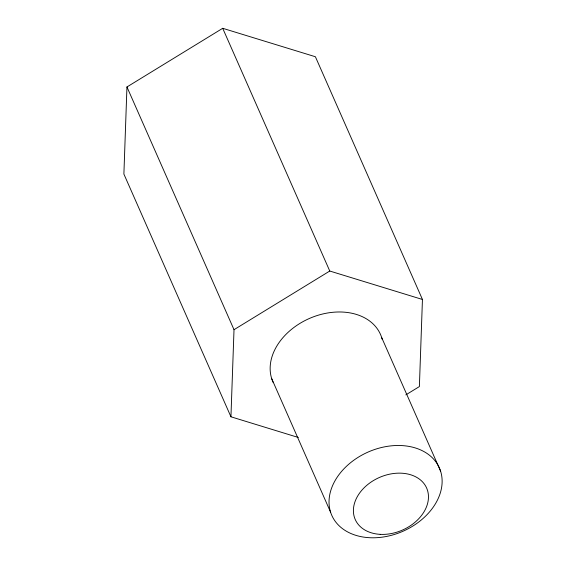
<?xml version="1.0" encoding="UTF-8"?>
<svg xmlns="http://www.w3.org/2000/svg" width="566" height="566" viewBox="0 0 566 566"><rect width="100%" height="100%" fill="white"/><g stroke="black" fill="none" stroke-linecap="round" stroke-linejoin="round"><path stroke-width="0.85" d="M405.815 394.884L419.385 386.571L422.448 299.471L315.396 56.742L222.707 28.3L126.954 86.966L123.89 174.066L230.942 416.795L298.353 437.483M230.942 416.795L234.013 329.695L126.954 86.966M234.013 329.695L329.766 271.029L422.448 299.471M381.717 337.661L440.596 471.16A58.793 43.278 -23.8 0 1 369.407 537.7A58.793 43.278 -23.8 0 1 346.732 466.044A58.793 43.278 -23.8 0 1 440.596 471.16M222.707 28.3L329.766 271.029M271.68 378.604L330.558 512.11M273.272 382.651A58.793 43.278 -23.8 0 1 311.866 317.434A58.793 43.278 -23.8 0 1 382.163 339.211M380.196 534.346A39.026 28.725 -23.8 0 0 427.45 490.184A39.026 28.725 -23.8 0 0 365.148 486.788A39.026 28.725 -23.8 0 0 380.196 534.346"/></g></svg>
